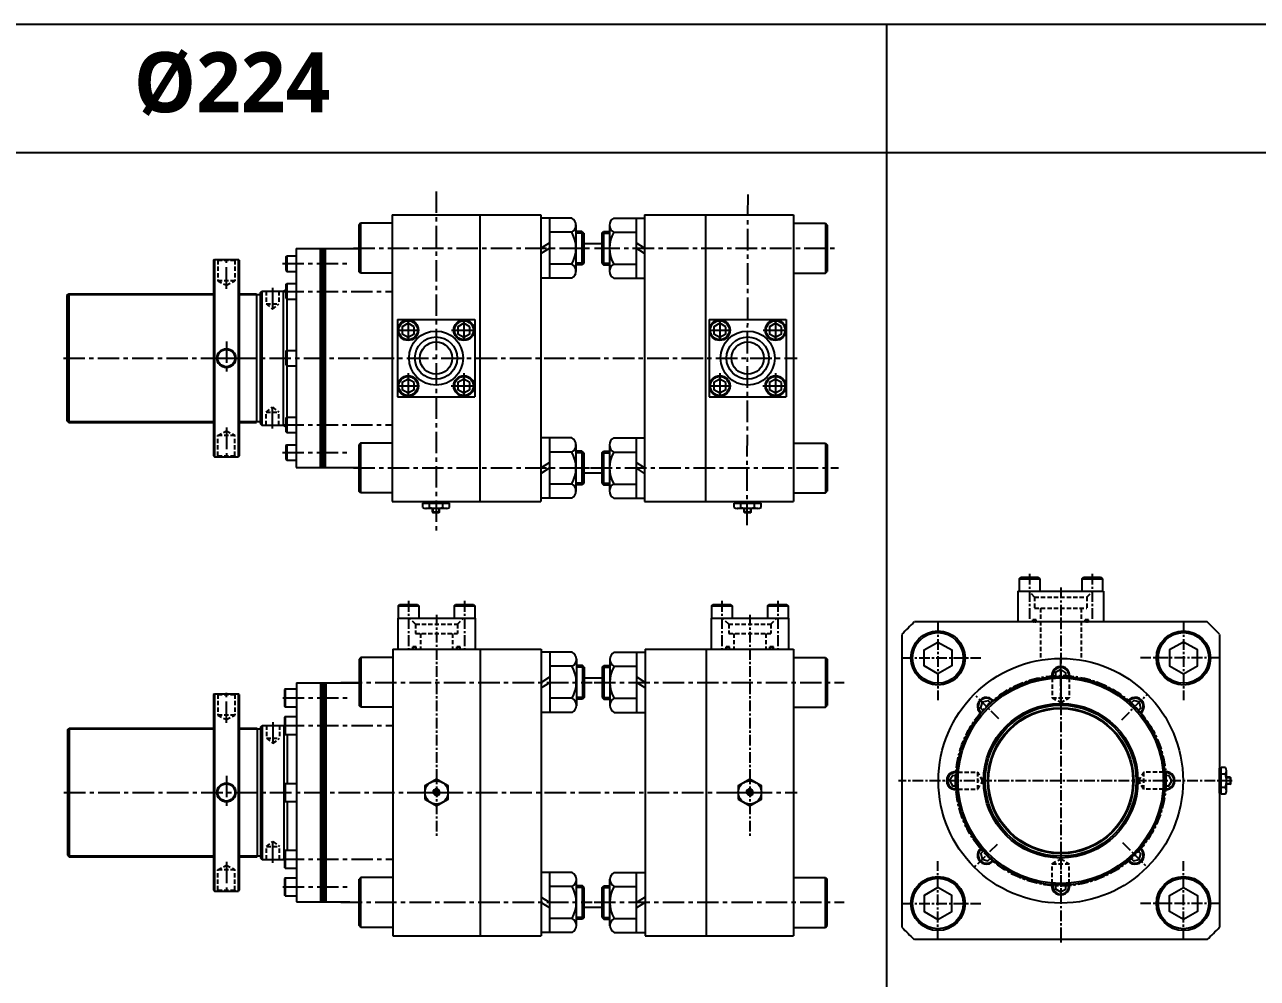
# Model space of a CAD drawing. Extents: x -819 to 8197, y 0 to 4058.
# Drawn here: x 5596 to 7032, y 1111 to 2222 of the extents above; entities that cross this region are included whole.
import ezdxf

# ---------------------------------------------------------------- set-up
doc = ezdxf.new("R2010")
doc.units = 0
doc.header["$LTSCALE"] = 10
doc.header["$MEASUREMENT"] = 0
for name, pattern in [('CENTER', [2, 1.25, -0.25, 0.25, -0.25]), ('CENTERX2', [4, 2.5, -0.5, 0.5, -0.5]), ('HIDDENX2', [0.75, 0.5, -0.25])]:
    doc.linetypes.add(name, pattern=pattern)
doc.layers.get('0').update_dxf_attribs({"linetype": 'CONTINUOUS'})
for name, color, linetype in [('CEN', 1, 'CENTERX2'), ('DIM', 2, 'CONTINUOUS'), ('HID', 2, 'HIDDENX2'), ('ML', 7, 'CONTINUOUS')]:
    doc.layers.add(name, color=color, linetype=linetype)
doc.styles.add('문자', font='romans.shx')

msp = doc.modelspace()

# ---------------------------------------------------------------- linework, layer by layer
for p, q in [((8197.1, 2221.7), (0, 2221.7)), ((6600.3, 2221.7), (6600.3, 0)), ((8197.1, 2072.2), (0, 2072.2))]:
    msp.add_line(p, q)
at = {"color": 7, "linetype": 'Continuous'}
for p, q in [((6061.1, 1664.3), (6061.1, 1666.3)), ((6061.1, 1666.3), (6090.3, 1666.3)), ((6090.3, 1664.3), (6090.3, 1666.3)), ((6424.1, 1664.3), (6424.1, 1666.3)), ((6424.1, 1666.3), (6453.3, 1666.3)), ((6453.3, 1664.3), (6453.3, 1666.3)), ((6060.1, 1659.2), (6060.1, 1664.3)), ((6060.1, 1664.3), (6066.5, 1664.3)), ((6063.3, 1658.3), (6088.1, 1658.3)), ((6066.5, 1664.3), (6091.3, 1664.3)), ((6067.9, 1659.2), (6067.9, 1664.3)), ((6071.7, 1658.5), (6071.7, 1658.5)), ((6071.7, 1653.8), (6071.7, 1658.3)), ((6071.7, 1653.8), (6072.2, 1653.3)), ((6079.7, 1653.8), (6071.7, 1653.8)), ((6072.2, 1653.3), (6079.2, 1653.3)), ((6079.7, 1653.8), (6079.2, 1653.3)), ((6079.7, 1653.8), (6079.7, 1658.3)), ((6083.5, 1659.2), (6083.5, 1664.3)), ((6091.3, 1659.2), (6091.3, 1664.3)), ((6423.1, 1659.2), (6423.1, 1664.3)), ((6423.1, 1664.3), (6429.5, 1664.3)), ((6426.3, 1658.3), (6451.1, 1658.3)), ((6429.5, 1664.3), (6454.3, 1664.3)), ((6430.9, 1659.2), (6430.9, 1664.3)), ((6434.7, 1658.5), (6434.7, 1658.5)), ((6434.7, 1653.8), (6434.7, 1658.3)), ((6434.7, 1653.8), (6435.2, 1653.3)), ((6442.7, 1653.8), (6434.7, 1653.8)), ((6435.2, 1653.3), (6442.2, 1653.3)), ((6442.7, 1653.8), (6442.2, 1653.3)), ((6442.7, 1653.8), (6442.7, 1658.3)), ((6446.5, 1659.2), (6446.5, 1664.3)), ((6454.3, 1659.2), (6454.3, 1664.3)), ((6988.4, 1326.4), (6988.4, 1355.6)), ((6990.4, 1355.6), (6988.4, 1355.6)), ((6995.5, 1356.6), (6990.4, 1356.6)), ((6990.4, 1331.7), (6990.4, 1356.6)), ((6996.4, 1328.6), (6996.4, 1353.4)), ((6995.5, 1348.8), (6990.4, 1348.8)), ((6996.2, 1337), (6996.2, 1337)), ((7000.9, 1345), (6996.4, 1345)), ((7000.9, 1337), (6996.4, 1337)), ((7000.9, 1345), (7001.4, 1344.5)), ((7000.9, 1345), (7000.9, 1337)), ((7000.9, 1337), (7001.4, 1337.5)), ((7001.4, 1337.5), (7001.4, 1344.5)), ((6990.4, 1326.4), (6988.4, 1326.4)), ((6995.5, 1333.2), (6990.4, 1333.2)), ((6990.4, 1325.4), (6990.4, 1331.7)), ((6995.5, 1325.4), (6990.4, 1325.4))]:
    msp.add_line(p, q, dxfattribs=at)
at = {"color": 1, "linetype": 'CENTER', "ltscale": 5}
for p, q in [((6062.7, 1327.4), (6089.7, 1327.4)), ((6427.7, 1327.4), (6454.7, 1327.4))]:
    msp.add_line(p, q, dxfattribs=at)
at = {"color": 7, "linetype": 'Continuous'}
for points in [[(6062.7, 1319.6), (6076.2, 1311.9), (6089.7, 1319.6), (6089.7, 1335.2), (6076.2, 1343), (6062.7, 1335.2)], [(6427.7, 1319.6), (6441.2, 1311.9), (6454.7, 1319.6), (6454.7, 1335.2), (6441.2, 1343), (6427.7, 1335.2)], [(6074.7, 1329.9), (6073.3, 1327.4), (6074.7, 1324.9), (6077.6, 1324.9), (6079.1, 1327.4), (6077.6, 1329.9)], [(6439.7, 1329.9), (6438.3, 1327.4), (6439.7, 1324.9), (6442.6, 1324.9), (6444.1, 1327.4), (6442.6, 1329.9)]]:
    msp.add_lwpolyline(points, close=True, dxfattribs=at)
for centre, radius in [((6076.2, 1327.4), 13.5), ((6441.2, 1327.4), 13.5), ((6076.2, 1327.4), 3.5), ((6441.2, 1327.4), 3.5)]:
    msp.add_circle(centre, radius, dxfattribs=at)
for centre, radius, start, end in [((6063.3, 1663.9), 5.62, 235.6158, 270), ((6064, 1666.5), 8.22, 241.7006, 298.2994), ((6075.7, 1689.6), 31.3, 255.6172, 270.0141), ((6075.7, 1689.6), 31.3, 269.9859, 284.3828), ((6087.4, 1666.5), 8.22, 241.7006, 298.2994), ((6426.3, 1663.9), 5.62, 235.6158, 270), ((6427, 1666.5), 8.22, 241.7006, 298.2994), ((6438.7, 1689.6), 31.3, 255.6172, 270.0141), ((6438.7, 1689.6), 31.3, 269.9859, 284.3828), ((6450.4, 1666.5), 8.22, 241.7006, 298.2994), ((6988.2, 1352.7), 8.22, 331.7006, 28.2994), ((6965.1, 1341), 31.3, 359.9859, 14.3828), ((6965.1, 1341), 31.3, 345.6172, 0.0141), ((6988.2, 1329.3), 8.22, 331.7006, 28.2994), ((6990.8, 1328.6), 5.62, 325.6158, 0)]:
    msp.add_arc(centre, radius, start, end, dxfattribs=at)
at = {"layer": 'CEN'}
for p, q in [((6075.7, 2027.5), (6075.7, 1632)), ((6438.7, 2023.8), (6437.7, 1634.2)), ((5979.4, 1961.3), (6256.4, 1961.3)), ((6260.3, 1961.3), (6284.4, 1961.3)), ((6264.7, 1961.3), (6540, 1961.3)), ((5831.4, 1914.1), (5831.4, 1952.3)), ((5896.7, 1943.3), (5975.2, 1943.3)), ((6234.1, 1943.3), (6233.7, 1943.3)), ((5885.2, 1915.3), (5885.2, 1887.7)), ((5896.7, 1911), (6024.7, 1911)), ((6043.2, 1878.3), (6043.2, 1850.8)), ((6108.2, 1878.3), (6108.2, 1850.8)), ((6406.2, 1878.3), (6406.2, 1850.8)), ((6471.2, 1878.3), (6471.2, 1850.8)), ((5831.4, 1852.6), (5831.4, 1813.6)), ((6030.7, 1865.8), (6057.7, 1865.8)), ((6093.8, 1865.8), (6120.7, 1865.8)), ((6393.7, 1865.8), (6420.7, 1865.8)), ((6456.8, 1865.8), (6483.7, 1865.8)), ((5641.7, 1833.3), (6496.2, 1833.3)), ((5823.9, 1833.3), (5865.1, 1833.3)), ((5823.9, 1833.3), (5865.1, 1833.3)), ((6043.2, 1815.8), (6043.2, 1788.3)), ((6108.2, 1815.6), (6108.2, 1788.3)), ((6406.2, 1815.8), (6406.2, 1788.3)), ((6471.2, 1815.6), (6471.2, 1788.3)), ((6030.7, 1800.8), (6058.3, 1800.8)), ((6093.3, 1800.8), (6120.7, 1800.8)), ((6393.7, 1800.8), (6421.3, 1800.8)), ((6456.3, 1800.8), (6483.7, 1800.8)), ((5885.2, 1751.3), (5885.2, 1778.9)), ((5831.4, 1752.4), (5831.4, 1714.3)), ((5896.7, 1755.5), (6024.7, 1755.5)), ((5896.7, 1723.3), (5975.2, 1723.3)), ((6234.1, 1723.3), (6233.7, 1723.3)), ((5979.4, 1705.3), (6254.4, 1705.3)), ((6255.7, 1705.3), (6544.7, 1705.3)), ((6234.5, 1473.6), (6234.2, 1473.6)), ((6803.4, 1469.1), (6803.4, 1427.6)), ((5964.8, 1455.4), (6257.5, 1455.4)), ((6259.7, 1455.4), (6551, 1455.4)), ((5831.4, 1408.3), (5831.4, 1446.4)), ((5897.2, 1437.4), (5975.7, 1437.4)), ((5885.7, 1409.4), (5885.7, 1381.8)), ((5897.2, 1405.2), (6025.2, 1405.2)), ((5831.4, 1346.8), (5831.4, 1307.8)), ((5642.2, 1327.4), (6496.2, 1327.4)), ((5885.7, 1245.4), (5885.7, 1273)), ((5897.2, 1249.7), (6025.2, 1249.7)), ((5831.4, 1246.6), (5831.4, 1208.4)), ((5897.2, 1217.4), (5975.7, 1217.4)), ((5964.8, 1199.4), (6257.5, 1199.4)), ((6259.7, 1199.4), (6551, 1199.4)), ((6234.5, 1181.2), (6234.2, 1181.2))]:
    msp.add_line(p, q, dxfattribs=at)
at = {"layer": 'DIM'}
for p, q in [((5646.7, 1907.3), (5816.4, 1907.3)), ((5846.4, 1907.3), (5866.7, 1907.3)), ((5646.7, 1759.3), (5816.4, 1759.3)), ((5846.4, 1759.3), (5866.7, 1759.3))]:
    msp.add_line(p, q, dxfattribs=at)
at = {"layer": 'HID'}
for p, q in [((5820.4, 1948.3), (5821.4, 1947.3)), ((5820.4, 1948.3), (5821.4, 1947.3)), ((5821.4, 1947.3), (5841.4, 1947.3)), ((5821.4, 1947.3), (5821.4, 1923.3)), ((5842.4, 1948.3), (5841.4, 1947.3)), ((5841.4, 1947.3), (5841.4, 1923.3)), ((5821.4, 1923.3), (5831.4, 1918.1)), ((5841.4, 1923.3), (5821.4, 1923.3)), ((5831.4, 1918.1), (5841.4, 1923.3)), ((5877.7, 1911.3), (5877.7, 1896.3)), ((5892.7, 1911.3), (5892.7, 1896.3)), ((5877.7, 1896.3), (5892.7, 1896.3)), ((5877.7, 1896.3), (5885.2, 1890.4)), ((5885.2, 1890.4), (5892.7, 1896.3)), ((5877.7, 1770.3), (5885.2, 1776.1)), ((5877.7, 1770.3), (5892.7, 1770.3)), ((5877.7, 1755.3), (5877.7, 1770.3)), ((5885.2, 1776.1), (5892.7, 1770.3)), ((5892.7, 1755.3), (5892.7, 1770.3)), ((5821.4, 1743.3), (5831.4, 1748.4)), ((5821.4, 1719.3), (5821.4, 1743.3)), ((5841.4, 1743.3), (5821.4, 1743.3)), ((5831.4, 1748.4), (5841.4, 1743.3)), ((5841.4, 1719.3), (5841.4, 1743.3)), ((5820.4, 1718.3), (5821.4, 1719.3)), ((5820.4, 1718.3), (5821.4, 1719.3)), ((5821.4, 1719.3), (5841.4, 1719.3)), ((5842.4, 1718.3), (5841.4, 1719.3)), ((6772.9, 1555), (6765.9, 1562)), ((6772.9, 1555), (6834, 1555)), ((6772.9, 1555), (6772.9, 1542)), ((6834, 1555), (6840.9, 1562)), ((6834, 1555), (6834, 1542)), ((6772.9, 1542), (6834, 1542)), ((6779.7, 1542), (6779.7, 1481.5)), ((6827.2, 1542), (6827.2, 1481.5)), ((6051.6, 1523.5), (6044.7, 1530.4)), ((6051.6, 1523.5), (6051.6, 1512.4)), ((6051.6, 1523.5), (6100.7, 1523.5)), ((6100.7, 1523.5), (6107.7, 1530.4)), ((6100.7, 1523.5), (6100.7, 1512.4)), ((6416.6, 1523.5), (6409.7, 1530.4)), ((6416.6, 1523.5), (6465.7, 1523.5)), ((6416.6, 1523.5), (6416.6, 1512.4)), ((6465.7, 1523.5), (6472.7, 1530.4)), ((6465.7, 1523.5), (6465.7, 1512.4)), ((6770.9, 1526), (6770.9, 1528.4)), ((6770.9, 1528.4), (6774.9, 1528.4)), ((6774.9, 1528.4), (6770.9, 1528.4)), ((6770.9, 1526), (6770.9, 1528.4)), ((6774.9, 1526), (6774.9, 1528.4)), ((6774.9, 1526), (6774.9, 1528.4)), ((6831.9, 1526), (6831.9, 1528.4)), ((6835.9, 1528.4), (6831.9, 1528.4)), ((6831.9, 1528.4), (6835.9, 1528.4)), ((6831.9, 1526), (6831.9, 1528.4)), ((6835.9, 1526), (6835.9, 1528.4)), ((6835.9, 1526), (6835.9, 1528.4)), ((6051.6, 1512.4), (6100.7, 1512.4)), ((6057.4, 1512.4), (6057.4, 1494.4)), ((6094.9, 1512.4), (6094.9, 1494.4)), ((6416.6, 1512.4), (6465.7, 1512.4)), ((6422.4, 1512.4), (6422.4, 1494.4)), ((6459.9, 1512.4), (6459.9, 1494.4)), ((6048.7, 1494.4), (6048.7, 1496.8)), ((6048.7, 1496.8), (6052.7, 1496.8)), ((6052.7, 1496.8), (6048.7, 1496.8)), ((6048.7, 1494.4), (6048.7, 1496.8)), ((6052.7, 1494.4), (6052.7, 1496.8)), ((6052.7, 1494.4), (6052.7, 1496.8)), ((6099.7, 1494.4), (6099.7, 1496.8)), ((6103.7, 1496.8), (6099.7, 1496.8)), ((6099.7, 1496.8), (6103.7, 1496.8)), ((6099.7, 1494.4), (6099.7, 1496.8)), ((6103.7, 1494.4), (6103.7, 1496.8)), ((6103.7, 1494.4), (6103.7, 1496.8)), ((6413.7, 1494.4), (6413.7, 1496.8)), ((6413.7, 1496.8), (6417.7, 1496.8)), ((6417.7, 1496.8), (6413.7, 1496.8)), ((6413.7, 1494.4), (6413.7, 1496.8)), ((6417.7, 1494.4), (6417.7, 1496.8)), ((6417.7, 1494.4), (6417.7, 1496.8)), ((6464.7, 1494.4), (6464.7, 1496.8)), ((6468.7, 1496.8), (6464.7, 1496.8)), ((6464.7, 1496.8), (6468.7, 1496.8)), ((6464.7, 1494.4), (6464.7, 1496.8)), ((6468.7, 1494.4), (6468.7, 1496.8)), ((6468.7, 1494.4), (6468.7, 1496.8)), ((6791.4, 1462.7), (6793.4, 1460.7)), ((6793.4, 1460.7), (6813.4, 1460.7)), ((6793.4, 1460.7), (6793.4, 1437.7)), ((6813.4, 1460.7), (6815.4, 1462.7)), ((6813.4, 1460.7), (6813.4, 1437.7)), ((5820.4, 1442.4), (5821.4, 1441.4)), ((5820.4, 1442.4), (5821.4, 1441.4)), ((5821.4, 1441.4), (5841.4, 1441.4)), ((5821.4, 1441.4), (5821.4, 1417.4)), ((5842.4, 1442.4), (5841.4, 1441.4)), ((5841.4, 1441.4), (5841.4, 1417.4)), ((6793.4, 1437.7), (6813.4, 1437.7)), ((6793.4, 1437.7), (6813.4, 1437.7)), ((6793.4, 1437.7), (6803.4, 1431.8)), ((6803.4, 1431.8), (6813.4, 1437.7)), ((5821.4, 1417.4), (5831.4, 1412.3)), ((5841.4, 1417.4), (5821.4, 1417.4)), ((5831.4, 1412.3), (5841.4, 1417.4)), ((5878.2, 1405.4), (5878.2, 1390.4)), ((5893.2, 1405.4), (5893.2, 1390.4)), ((5878.2, 1390.4), (5885.7, 1384.6)), ((5878.2, 1390.4), (5893.2, 1390.4)), ((5885.7, 1384.6), (5893.2, 1390.4)), ((6683.8, 1351), (6681.8, 1353)), ((6683.8, 1331), (6683.8, 1351)), ((6683.8, 1351), (6706.8, 1351)), ((6706.8, 1331), (6706.8, 1351)), ((6706.8, 1331), (6706.8, 1351)), ((6712.6, 1341), (6706.8, 1351)), ((6894.3, 1341), (6900.1, 1351)), ((6900.1, 1331), (6900.1, 1351)), ((6900.1, 1331), (6900.1, 1351)), ((6923.1, 1351), (6900.1, 1351)), ((6923.1, 1351), (6925.1, 1353)), ((6923.1, 1331), (6923.1, 1351)), ((6706.8, 1331), (6712.6, 1341)), ((6900.1, 1331), (6894.3, 1341)), ((6681.8, 1329), (6683.8, 1331)), ((6683.8, 1331), (6706.8, 1331)), ((6923.1, 1331), (6900.1, 1331)), ((6925.1, 1329), (6923.1, 1331)), ((5878.2, 1264.4), (5885.7, 1270.3)), ((5878.2, 1249.4), (5878.2, 1264.4)), ((5878.2, 1264.4), (5893.2, 1264.4)), ((5885.7, 1270.3), (5893.2, 1264.4)), ((5893.2, 1249.4), (5893.2, 1264.4)), ((6793.4, 1244.3), (6803.4, 1250.1)), ((6803.4, 1250.1), (6813.4, 1244.3)), ((5821.4, 1237.4), (5831.4, 1242.6)), ((5821.4, 1213.4), (5821.4, 1237.4)), ((5841.4, 1237.4), (5821.4, 1237.4)), ((5831.4, 1242.6), (5841.4, 1237.4)), ((5841.4, 1213.4), (5841.4, 1237.4)), ((6793.4, 1244.3), (6813.4, 1244.3)), ((6793.4, 1244.3), (6813.4, 1244.3)), ((6793.4, 1221.3), (6793.4, 1244.3)), ((6813.4, 1221.3), (6813.4, 1244.3)), ((6791.4, 1219.3), (6793.4, 1221.3)), ((6793.4, 1221.3), (6813.4, 1221.3)), ((6813.4, 1221.3), (6815.4, 1219.3)), ((5820.4, 1212.4), (5821.4, 1213.4)), ((5820.4, 1212.4), (5821.4, 1213.4)), ((5821.4, 1213.4), (5841.4, 1213.4)), ((5842.4, 1212.4), (5841.4, 1213.4))]:
    msp.add_line(p, q, dxfattribs=at)
for centre, start, end in [((6772.3, 1527.2), 90, 270), ((6773.6, 1527.2), 270, 90), ((6833.3, 1527.2), 90, 270), ((6834.6, 1527.2), 270, 90), ((6050, 1495.6), 90, 270), ((6051.3, 1495.6), 270, 90), ((6101, 1495.6), 90, 270), ((6102.3, 1495.6), 270, 90), ((6415, 1495.6), 90, 270), ((6416.3, 1495.6), 270, 90), ((6466, 1495.6), 90, 270), ((6467.3, 1495.6), 270, 90)]:
    msp.add_arc(centre, 1.2, start, end, dxfattribs=at)
at = {"layer": 'ML'}
for p, q in [((6024.7, 2000.3), (6197.7, 2000.3)), ((6024.7, 2000.3), (6024.7, 1666.3)), ((6126.7, 2000.3), (6126.7, 1666.3)), ((6197.7, 2000.3), (6197.7, 1666.3)), ((6233.7, 1996.3), (6197.7, 1996.3)), ((6207.7, 1996.3), (6207.7, 1926.3)), ((6282.7, 1996.3), (6318.7, 1996.3)), ((6308.7, 1996.3), (6308.7, 1926.3)), ((6318.7, 2000.3), (6318.7, 1666.3)), ((6318.7, 2000.3), (6492.2, 2000.3)), ((6389.7, 2000.3), (6389.7, 1666.3)), ((6492.2, 2000.3), (6492.2, 1666.3)), ((5987.7, 1990.3), (5985.7, 1988.3)), ((5985.7, 1988.3), (5985.7, 1934.3)), ((6024.7, 1990.3), (5987.7, 1990.3)), ((5987.7, 1990.3), (5987.7, 1932.3)), ((6238.7, 1988.6), (6238.7, 1934)), ((6277.7, 1988.6), (6277.7, 1934)), ((6492.2, 1990.3), (6529.2, 1990.3)), ((6529.2, 1990.3), (6529.2, 1932.3)), ((6529.2, 1990.3), (6531.2, 1988.3)), ((6531.2, 1988.3), (6531.2, 1934.3)), ((6233.7, 1979.9), (6207.7, 1979.9)), ((6245.7, 1980.8), (6238.7, 1980.8)), ((6245.7, 1980.8), (6245.7, 1941.8)), ((6247.7, 1978.8), (6245.7, 1980.8)), ((6247.7, 1978.8), (6247.7, 1943.8)), ((6268.7, 1978.8), (6270.7, 1980.8)), ((6268.7, 1978.8), (6268.7, 1943.8)), ((6270.7, 1980.8), (6277.7, 1980.8)), ((6270.7, 1980.8), (6270.7, 1941.8)), ((6282.7, 1979.9), (6308.7, 1979.9)), ((5912.7, 1960.8), (5985.7, 1960.8)), ((5912.7, 1960.8), (5912.7, 1705.8)), ((5940.7, 1960.8), (5940.7, 1705.8)), ((5942.7, 1960.8), (5942.7, 1705.8)), ((5944.7, 1960.8), (5944.7, 1705.8)), ((5946.7, 1960.8), (5946.7, 1705.8)), ((6247.7, 1966.8), (6268.7, 1966.8)), ((5816.4, 1947.3), (5817.4, 1948.3)), ((5816.4, 1947.3), (5816.4, 1719.3)), ((5817.4, 1948.3), (5817.4, 1718.3)), ((5817.4, 1948.3), (5845.4, 1948.3)), ((5845.4, 1718.3), (5845.4, 1948.3)), ((5846.4, 1947.3), (5845.4, 1948.3)), ((5846.4, 1947.3), (5846.4, 1719.3)), ((5900.7, 1951.3), (5901.7, 1952.3)), ((5900.7, 1951.3), (5900.7, 1935.3)), ((5901.7, 1952.3), (5912.7, 1952.3)), ((5901.7, 1952.3), (5901.7, 1934.3)), ((6233.7, 1942.6), (6207.7, 1942.6)), ((6245.7, 1941.8), (6238.7, 1941.8)), ((6247.7, 1943.8), (6245.7, 1941.8)), ((6268.7, 1943.8), (6270.7, 1941.8)), ((6270.7, 1941.8), (6277.7, 1941.8)), ((6282.7, 1942.6), (6308.7, 1942.6)), ((5900.7, 1935.3), (5901.7, 1934.3)), ((5901.7, 1934.3), (5912.7, 1934.3)), ((5987.7, 1932.3), (5985.7, 1934.3)), ((6024.7, 1932.3), (5987.7, 1932.3)), ((6233.7, 1926.3), (6197.7, 1926.3)), ((6282.7, 1926.3), (6318.7, 1926.3)), ((6492.2, 1932.3), (6529.2, 1932.3)), ((6529.2, 1932.3), (6531.2, 1934.3)), ((5816.4, 1922.3), (5816.4, 1719.3)), ((5846.4, 1922.3), (5846.4, 1744.3)), ((5870.7, 1909.3), (5872.7, 1911.3)), ((5872.7, 1911.3), (5872.7, 1755.3)), ((5872.7, 1911.3), (5897.7, 1911.3)), ((5897.7, 1911.3), (5900.7, 1912.8)), ((5897.7, 1911.3), (5897.7, 1755.3)), ((5900.7, 1919), (5901.7, 1920)), ((5900.7, 1919), (5900.7, 1903)), ((5901.7, 1920), (5912.7, 1920)), ((5901.7, 1920), (5901.7, 1902)), ((5901.7, 1913.3), (5901.7, 1753.3)), ((5645.7, 1906.3), (5647.7, 1908.3)), ((5645.7, 1906.3), (5645.7, 1760.3)), ((5647.7, 1908.3), (5816.4, 1908.3)), ((5647.7, 1908.3), (5647.7, 1758.3)), ((5846.4, 1908.3), (5866.7, 1908.3)), ((5866.7, 1908.3), (5866.7, 1758.3)), ((5866.7, 1907.3), (5870.7, 1907.3)), ((5870.7, 1909.3), (5870.7, 1757.3)), ((5900.7, 1903), (5901.7, 1902)), ((5901.7, 1902), (5912.7, 1902)), ((6030.7, 1878.3), (6030.7, 1788.3)), ((6030.7, 1878.3), (6120.7, 1878.3)), ((6120.7, 1878.3), (6120.7, 1788.3)), ((6393.7, 1878.3), (6393.7, 1788.3)), ((6393.7, 1878.3), (6483.7, 1878.3)), ((6483.7, 1878.3), (6483.7, 1788.3)), ((5900.7, 1841.3), (5901.7, 1842.3)), ((5900.7, 1841.3), (5900.7, 1825.3)), ((5901.7, 1842.3), (5901.7, 1824.3)), ((5901.7, 1842.3), (5912.7, 1842.3)), ((5900.7, 1825.3), (5901.7, 1824.3)), ((5901.7, 1824.3), (5912.7, 1824.3)), ((6030.7, 1788.3), (6120.7, 1788.3)), ((6393.7, 1788.3), (6483.7, 1788.3)), ((5645.7, 1760.3), (5647.7, 1758.3)), ((5647.7, 1758.3), (5816.4, 1758.3)), ((5846.4, 1758.3), (5866.7, 1758.3)), ((5866.7, 1759.3), (5870.7, 1759.3)), ((5870.7, 1757.3), (5872.7, 1755.3)), ((5872.7, 1755.3), (5897.7, 1755.3)), ((5897.7, 1755.3), (5900.7, 1753.8)), ((5900.7, 1763.5), (5901.7, 1764.5)), ((5900.7, 1763.5), (5900.7, 1747.5)), ((5901.7, 1764.5), (5912.7, 1764.5)), ((5901.7, 1764.5), (5901.7, 1746.5)), ((5900.7, 1747.5), (5901.7, 1746.5)), ((5901.7, 1746.5), (5912.7, 1746.5)), ((6233.7, 1740.3), (6197.7, 1740.3)), ((6207.7, 1740.3), (6207.7, 1670.3)), ((6282.7, 1740.3), (6318.7, 1740.3)), ((6308.7, 1740.3), (6308.7, 1670.3)), ((5900.7, 1731.3), (5901.7, 1732.3)), ((5900.7, 1731.3), (5900.7, 1715.3)), ((5901.7, 1732.3), (5901.7, 1714.3)), ((5901.7, 1732.3), (5912.7, 1732.3)), ((5987.7, 1734.3), (5985.7, 1732.3)), ((5985.7, 1732.3), (5985.7, 1678.3)), ((6024.7, 1734.3), (5987.7, 1734.3)), ((5987.7, 1734.3), (5987.7, 1676.3)), ((6233.7, 1723.9), (6207.7, 1723.9)), ((6238.7, 1732.6), (6238.7, 1678)), ((6245.7, 1724.8), (6238.7, 1724.8)), ((6245.7, 1724.8), (6245.7, 1685.8)), ((6247.7, 1722.8), (6245.7, 1724.8)), ((6268.7, 1722.8), (6270.7, 1724.8)), ((6270.7, 1724.8), (6270.7, 1685.8)), ((6270.7, 1724.8), (6277.7, 1724.8)), ((6277.7, 1732.6), (6277.7, 1678)), ((6282.7, 1723.9), (6308.7, 1723.9)), ((6492.2, 1734.3), (6529.2, 1734.3)), ((6529.2, 1734.3), (6529.2, 1676.3)), ((6529.2, 1734.3), (6531.2, 1732.3)), ((6531.2, 1732.3), (6531.2, 1678.3)), ((5816.4, 1719.3), (5817.4, 1718.3)), ((5817.4, 1718.3), (5845.4, 1718.3)), ((5817.4, 1718.3), (5845.4, 1718.3)), ((5846.4, 1719.3), (5845.4, 1718.3)), ((5900.7, 1715.3), (5901.7, 1714.3)), ((5901.7, 1714.3), (5912.7, 1714.3)), ((6247.7, 1722.8), (6247.7, 1687.8)), ((6268.7, 1722.8), (6268.7, 1687.8)), ((5912.7, 1705.8), (5985.7, 1705.8)), ((6247.7, 1699.8), (6268.7, 1699.8)), ((6233.7, 1686.6), (6207.7, 1686.6)), ((6245.7, 1685.8), (6238.7, 1685.8)), ((6247.7, 1687.8), (6245.7, 1685.8)), ((6268.7, 1687.8), (6270.7, 1685.8)), ((6270.7, 1685.8), (6277.7, 1685.8)), ((6282.7, 1686.6), (6308.7, 1686.6)), ((5987.7, 1676.3), (5985.7, 1678.3)), ((6024.7, 1676.3), (5987.7, 1676.3)), ((6024.7, 1666.3), (6197.7, 1666.3)), ((6233.7, 1670.3), (6197.7, 1670.3)), ((6282.7, 1670.3), (6318.7, 1670.3)), ((6318.7, 1666.3), (6492.2, 1666.3)), ((6492.2, 1676.3), (6529.2, 1676.3)), ((6529.2, 1676.3), (6531.2, 1678.3)), ((6754.9, 1576), (6756.9, 1578)), ((6754.9, 1576), (6778.9, 1576)), ((6754.9, 1576), (6754.9, 1562)), ((6756.9, 1578), (6776.9, 1578)), ((6776.9, 1578), (6778.9, 1576)), ((6778.9, 1576), (6778.9, 1562)), ((6827.9, 1576), (6829.9, 1578)), ((6827.9, 1576), (6851.9, 1576)), ((6827.9, 1576), (6827.9, 1562)), ((6829.9, 1578), (6849.9, 1578)), ((6849.9, 1578), (6851.9, 1576)), ((6851.9, 1576), (6851.9, 1562)), ((6753.4, 1562), (6853.4, 1562)), ((6753.4, 1562), (6753.4, 1526)), ((6853.4, 1562), (6853.4, 1526)), ((6031.7, 1544.9), (6033.2, 1546.4)), ((6031.7, 1544.9), (6031.7, 1530.4)), ((6031.7, 1544.9), (6055.7, 1544.9)), ((6033.2, 1546.4), (6054.2, 1546.4)), ((6054.2, 1546.4), (6055.7, 1544.9)), ((6055.7, 1544.9), (6055.7, 1530.4)), ((6096.7, 1544.9), (6098.2, 1546.4)), ((6096.7, 1544.9), (6096.7, 1530.4)), ((6096.7, 1544.9), (6120.7, 1544.9)), ((6098.2, 1546.4), (6119.2, 1546.4)), ((6119.2, 1546.4), (6120.7, 1544.9)), ((6120.7, 1544.9), (6120.7, 1530.4)), ((6396.7, 1544.9), (6398.2, 1546.4)), ((6396.7, 1544.9), (6420.7, 1544.9)), ((6396.7, 1544.9), (6396.7, 1530.4)), ((6398.2, 1546.4), (6419.2, 1546.4)), ((6419.2, 1546.4), (6420.7, 1544.9)), ((6420.7, 1544.9), (6420.7, 1530.4)), ((6461.7, 1544.9), (6463.2, 1546.4)), ((6461.7, 1544.9), (6485.7, 1544.9)), ((6461.7, 1544.9), (6461.7, 1530.4)), ((6463.2, 1546.4), (6484.2, 1546.4)), ((6484.2, 1546.4), (6485.7, 1544.9)), ((6485.7, 1544.9), (6485.7, 1530.4)), ((6031.2, 1530.4), (6121.2, 1530.4)), ((6031.2, 1530.4), (6031.2, 1494.4)), ((6121.2, 1530.4), (6121.2, 1494.4)), ((6396.2, 1530.4), (6486.2, 1530.4)), ((6396.2, 1530.4), (6396.2, 1494.4)), ((6486.2, 1530.4), (6486.2, 1494.4)), ((6974, 1526), (6632.9, 1526)), ((6618.4, 1511.5), (6618.4, 1170.4)), ((6988.4, 1511.5), (6988.4, 1170.4)), ((6025.2, 1494.4), (6198.2, 1494.4)), ((6025.2, 1494.4), (6025.2, 1160.4)), ((6127.2, 1494.4), (6127.2, 1160.4)), ((6198.2, 1494.4), (6198.2, 1160.4)), ((6319.2, 1494.4), (6319.2, 1160.4)), ((6319.2, 1494.4), (6492.2, 1494.4)), ((6390.2, 1494.4), (6390.2, 1160.4)), ((6492.2, 1494.4), (6492.2, 1160.4)), ((5988.2, 1484.6), (5986.2, 1482.6)), ((5986.2, 1482.6), (5986.2, 1428.6)), ((6025.2, 1484.6), (5988.2, 1484.6)), ((5988.2, 1484.6), (5988.2, 1426.6)), ((6234.2, 1490.6), (6198.2, 1490.6)), ((6208.2, 1490.6), (6208.2, 1420.6)), ((6239.2, 1482.9), (6239.2, 1428.4)), ((6278.2, 1482.9), (6278.2, 1428.4)), ((6283.2, 1490.6), (6319.2, 1490.6)), ((6309.2, 1490.6), (6309.2, 1420.6)), ((6492.2, 1484.6), (6529.2, 1484.6)), ((6529.2, 1484.6), (6529.2, 1426.6)), ((6529.2, 1484.6), (6531.2, 1482.6)), ((6531.2, 1482.6), (6531.2, 1428.6)), ((6234.2, 1474.3), (6208.2, 1474.3)), ((6246.2, 1475.1), (6239.2, 1475.1)), ((6246.2, 1475.1), (6246.2, 1436.1)), ((6248.2, 1473.1), (6246.2, 1475.1)), ((6248.2, 1473.1), (6248.2, 1438.1)), ((6269.2, 1473.1), (6271.2, 1475.1)), ((6269.2, 1473.1), (6269.2, 1438.1)), ((6271.2, 1475.1), (6271.2, 1436.1)), ((6271.2, 1475.1), (6278.2, 1475.1)), ((6283.2, 1474.3), (6309.2, 1474.3)), ((5913.2, 1454.9), (5913.2, 1199.9)), ((5913.2, 1454.9), (5986.2, 1454.9)), ((5941.2, 1454.9), (5941.2, 1199.9)), ((5943.2, 1454.9), (5943.2, 1199.9)), ((5945.2, 1454.9), (5945.2, 1199.9)), ((5947.2, 1454.9), (5947.2, 1199.9)), ((6248.2, 1460.9), (6269.2, 1460.9)), ((5816.4, 1441.4), (5817.4, 1442.4)), ((5816.4, 1441.4), (5816.4, 1213.4)), ((5817.4, 1442.4), (5817.4, 1212.4)), ((5817.4, 1442.4), (5845.4, 1442.4)), ((5845.4, 1212.4), (5845.4, 1442.4)), ((5846.4, 1441.4), (5845.4, 1442.4)), ((5846.4, 1441.4), (5846.4, 1213.4)), ((5899.9, 1447.9), (5899.2, 1447.2)), ((5899.2, 1447.2), (5899.2, 1427.6)), ((5899.9, 1447.9), (5913.2, 1447.9)), ((5899.9, 1447.9), (5899.9, 1426.9)), ((6234.2, 1437), (6208.2, 1437)), ((6246.2, 1436.1), (6239.2, 1436.1)), ((6248.2, 1438.1), (6246.2, 1436.1)), ((6269.2, 1438.1), (6271.2, 1436.1)), ((6271.2, 1436.1), (6278.2, 1436.1)), ((6283.2, 1437), (6309.2, 1437)), ((5899.9, 1426.9), (5899.2, 1427.6)), ((5899.9, 1426.9), (5913.2, 1426.9)), ((5988.2, 1426.6), (5986.2, 1428.6)), ((6025.2, 1426.6), (5988.2, 1426.6)), ((6492.2, 1426.6), (6529.2, 1426.6)), ((6529.2, 1426.6), (6531.2, 1428.6)), ((5816.4, 1416.4), (5816.4, 1213.4)), ((5846.4, 1416.4), (5846.4, 1238.4)), ((5899.9, 1415.7), (5899.2, 1415)), ((5899.2, 1415), (5899.2, 1395.4)), ((5899.9, 1415.7), (5913.2, 1415.7)), ((5899.9, 1415.7), (5899.9, 1394.7)), ((6234.2, 1420.6), (6198.2, 1420.6)), ((6283.2, 1420.6), (6319.2, 1420.6)), ((5646.2, 1400.4), (5648.2, 1402.4)), ((5646.2, 1400.4), (5646.2, 1254.4)), ((5648.2, 1402.4), (5816.4, 1402.4)), ((5648.2, 1402.4), (5648.2, 1252.4)), ((5846.4, 1402.4), (5867.2, 1402.4)), ((5867.2, 1402.4), (5867.2, 1252.4)), ((5867.2, 1401.4), (5871.2, 1401.4)), ((5871.2, 1403.4), (5873.2, 1405.4)), ((5871.2, 1403.4), (5871.2, 1251.4)), ((5873.2, 1405.4), (5898.2, 1405.4)), ((5873.2, 1405.4), (5873.2, 1249.4)), ((5898.2, 1405.4), (5899.2, 1405.9)), ((5898.2, 1405.4), (5898.2, 1249.4)), ((5899.9, 1394.7), (5899.2, 1395.4)), ((5899.9, 1394.7), (5913.2, 1394.7)), ((5902.2, 1394.7), (5902.2, 1337.9)), ((5899.9, 1337.9), (5899.2, 1337.2)), ((5899.2, 1337.2), (5899.2, 1317.6)), ((5899.9, 1337.9), (5913.2, 1337.9)), ((5899.9, 1337.9), (5899.9, 1316.9)), ((5899.9, 1316.9), (5899.2, 1317.6)), ((5899.9, 1316.9), (5913.2, 1316.9)), ((5902.2, 1316.9), (5902.2, 1260.2)), ((5646.2, 1254.4), (5648.2, 1252.4)), ((5648.2, 1252.4), (5816.4, 1252.4)), ((5846.4, 1252.4), (5867.2, 1252.4)), ((5867.2, 1253.4), (5871.2, 1253.4)), ((5871.2, 1251.4), (5873.2, 1249.4)), ((5873.2, 1249.4), (5898.2, 1249.4)), ((5898.2, 1249.4), (5899.2, 1248.9)), ((5899.9, 1260.2), (5899.2, 1259.5)), ((5899.2, 1259.5), (5899.2, 1239.9)), ((5899.9, 1260.2), (5913.2, 1260.2)), ((5899.9, 1260.2), (5899.9, 1239.2)), ((5899.9, 1239.2), (5899.2, 1239.9)), ((5899.9, 1239.2), (5913.2, 1239.2)), ((5899.9, 1227.9), (5899.2, 1227.2)), ((5899.2, 1227.2), (5899.2, 1207.6)), ((5899.9, 1227.9), (5913.2, 1227.9)), ((5899.9, 1227.9), (5899.9, 1206.9)), ((5988.2, 1228.2), (5986.2, 1226.2)), ((5986.2, 1172.2), (5986.2, 1226.2)), ((6025.2, 1228.2), (5988.2, 1228.2)), ((5988.2, 1170.2), (5988.2, 1228.2)), ((6234.2, 1234.2), (6198.2, 1234.2)), ((6208.2, 1164.2), (6208.2, 1234.2)), ((6239.2, 1171.9), (6239.2, 1226.5)), ((6278.2, 1171.9), (6278.2, 1226.5)), ((6283.2, 1234.2), (6319.2, 1234.2)), ((6309.2, 1164.2), (6309.2, 1234.2)), ((6492.2, 1228.2), (6529.2, 1228.2)), ((6529.2, 1170.2), (6529.2, 1228.2)), ((6529.2, 1228.2), (6531.2, 1226.2)), ((6531.2, 1172.2), (6531.2, 1226.2)), ((5816.4, 1213.4), (5817.4, 1212.4)), ((5817.4, 1212.4), (5845.4, 1212.4)), ((5817.4, 1212.4), (5845.4, 1212.4)), ((5846.4, 1213.4), (5845.4, 1212.4)), ((5899.9, 1206.9), (5899.2, 1207.6)), ((5899.9, 1206.9), (5913.2, 1206.9)), ((6234.2, 1217.8), (6208.2, 1217.8)), ((6246.2, 1218.7), (6239.2, 1218.7)), ((6246.2, 1179.7), (6246.2, 1218.7)), ((6248.2, 1216.7), (6246.2, 1218.7)), ((6248.2, 1181.7), (6248.2, 1216.7)), ((6269.2, 1216.7), (6271.2, 1218.7)), ((6269.2, 1181.7), (6269.2, 1216.7)), ((6271.2, 1179.7), (6271.2, 1218.7)), ((6271.2, 1218.7), (6278.2, 1218.7)), ((6283.2, 1217.8), (6309.2, 1217.8)), ((5913.2, 1199.9), (5975.2, 1199.9)), ((6248.2, 1193.9), (6269.2, 1193.9)), ((6234.2, 1180.6), (6208.2, 1180.6)), ((6246.2, 1179.7), (6239.2, 1179.7)), ((6248.2, 1181.7), (6246.2, 1179.7)), ((6269.2, 1181.7), (6271.2, 1179.7)), ((6271.2, 1179.7), (6278.2, 1179.7)), ((6283.2, 1180.6), (6309.2, 1180.6)), ((5988.2, 1170.2), (5986.2, 1172.2)), ((6025.2, 1170.2), (5988.2, 1170.2)), ((6234.2, 1164.2), (6198.2, 1164.2)), ((6283.2, 1164.2), (6319.2, 1164.2)), ((6492.2, 1170.2), (6529.2, 1170.2)), ((6529.2, 1170.2), (6531.2, 1172.2)), ((6025.2, 1160.4), (6198.2, 1160.4)), ((6319.2, 1160.4), (6492.2, 1160.4)), ((6974, 1156), (6632.9, 1156))]:
    msp.add_line(p, q, dxfattribs=at)
at = {"layer": 'ML', "color": 2}
for p, q in [((6197.7, 1961.3), (6207.7, 1967.5)), ((6247.7, 1978.8), (6238.7, 1978.8)), ((6268.7, 1978.8), (6277.7, 1978.8)), ((6318.7, 1961.3), (6308.7, 1967.5)), ((6197.7, 1955), (6207.7, 1961.3)), ((6318.7, 1955), (6308.7, 1961.3)), ((6247.7, 1943.8), (6238.7, 1943.8)), ((6268.7, 1943.8), (6277.7, 1943.8)), ((6197.7, 1705.3), (6207.7, 1711.5)), ((6247.7, 1722.8), (6238.7, 1722.8)), ((6268.7, 1722.8), (6277.7, 1722.8)), ((6318.7, 1705.3), (6308.7, 1711.5)), ((6197.7, 1699), (6207.7, 1705.3)), ((6318.7, 1699), (6308.7, 1705.3)), ((6247.7, 1687.8), (6238.7, 1687.8)), ((6268.7, 1687.8), (6277.7, 1687.8)), ((6072.2, 1658.5), (6072.2, 1658.5)), ((6072.2, 1653.3), (6072.2, 1658.3)), ((6079.2, 1653.3), (6079.2, 1658.3)), ((6435.2, 1658.5), (6435.2, 1658.5)), ((6435.2, 1653.3), (6435.2, 1658.3)), ((6442.2, 1653.3), (6442.2, 1658.3)), ((6248.2, 1473.1), (6239.2, 1473.1)), ((6269.2, 1473.1), (6278.2, 1473.1)), ((6198.2, 1455.6), (6208.2, 1461.9)), ((6198.2, 1449.4), (6208.2, 1455.6)), ((6319.2, 1455.6), (6309.2, 1461.9)), ((6319.2, 1449.4), (6309.2, 1455.6)), ((6248.2, 1438.1), (6239.2, 1438.1)), ((6269.2, 1438.1), (6278.2, 1438.1)), ((5647.2, 1401.4), (5816.4, 1401.4)), ((5846.4, 1401.4), (5871.2, 1401.4)), ((6996.2, 1337.5), (6996.2, 1337.5)), ((7001.4, 1344.5), (6996.4, 1344.5)), ((7001.4, 1337.5), (6996.4, 1337.5)), ((5647.2, 1253.4), (5816.4, 1253.4)), ((5846.4, 1253.4), (5871.2, 1253.4)), ((6248.2, 1216.7), (6239.2, 1216.7)), ((6269.2, 1216.7), (6278.2, 1216.7)), ((6198.2, 1205.5), (6208.2, 1199.2)), ((6198.2, 1199.2), (6208.2, 1192.9)), ((6319.2, 1205.5), (6309.2, 1199.2)), ((6319.2, 1199.2), (6309.2, 1192.9)), ((6248.2, 1181.7), (6239.2, 1181.7)), ((6269.2, 1181.7), (6278.2, 1181.7))]:
    msp.add_line(p, q, dxfattribs=at)
at = {"layer": 'ML', "color": 1, "linetype": 'CENTER'}
for p, q in [((6766.9, 1582), (6766.9, 1526)), ((6839.9, 1582), (6839.9, 1526)), ((6803.4, 1566), (6803.4, 1522)), ((6043.7, 1550.4), (6043.7, 1494.4)), ((6108.7, 1550.4), (6108.7, 1494.4)), ((6408.7, 1550.4), (6408.7, 1494.4)), ((6473.7, 1550.4), (6473.7, 1494.4)), ((6076.2, 1534.4), (6076.2, 1274.6)), ((6441.2, 1534.4), (6441.2, 1276.2)), ((6660.4, 1526), (6660.4, 1434.7)), ((6803.4, 1530), (6803.4, 1152)), ((6946.4, 1526), (6946.4, 1434.7)), ((6618.4, 1484), (6710.4, 1484)), ((6803.4, 1431), (6803.4, 1483.5)), ((6988.4, 1484), (6896.5, 1484)), ((6731.3, 1413.1), (6702.7, 1441.7)), ((6874.6, 1412.1), (6904.2, 1441.7)), ((7003.2, 1341), (6614.4, 1341)), ((6729.4, 1266.9), (6702.7, 1240.2)), ((6875.5, 1268.9), (6904.2, 1240.2)), ((6803.4, 1251), (6803.4, 1198.5)), ((6660.4, 1156), (6660.4, 1247.2)), ((6946.4, 1156), (6946.4, 1247.2)), ((6618.4, 1198), (6710.4, 1198)), ((6988.4, 1198), (6896.5, 1198))]:
    msp.add_line(p, q, dxfattribs=at)
at = {"layer": 'ML'}
for points in [[(6050.2, 1869.8), (6043.2, 1873.8), (6036.2, 1869.8), (6036.2, 1861.7), (6043.2, 1857.7), (6050.2, 1861.7)], [(6115.2, 1869.8), (6108.2, 1873.8), (6101.2, 1869.8), (6101.2, 1861.7), (6108.2, 1857.7), (6115.2, 1861.7)], [(6413.2, 1869.8), (6406.2, 1873.8), (6399.2, 1869.8), (6399.2, 1861.7), (6406.2, 1857.7), (6413.2, 1861.7)], [(6478.2, 1869.8), (6471.2, 1873.8), (6464.2, 1869.8), (6464.2, 1861.7), (6471.2, 1857.7), (6478.2, 1861.7)], [(6050.2, 1804.8), (6043.2, 1808.8), (6036.2, 1804.8), (6036.2, 1796.7), (6043.2, 1792.7), (6050.2, 1796.7)], [(6115.2, 1804.8), (6108.2, 1808.8), (6101.2, 1804.8), (6101.2, 1796.7), (6108.2, 1792.7), (6115.2, 1796.7)], [(6413.2, 1804.8), (6406.2, 1808.8), (6399.2, 1804.8), (6399.2, 1796.7), (6406.2, 1792.7), (6413.2, 1796.7)], [(6478.2, 1804.8), (6471.2, 1808.8), (6464.2, 1804.8), (6464.2, 1796.7), (6471.2, 1792.7), (6478.2, 1796.7)], [(6660.4, 1502.6), (6676.6, 1493.3), (6676.6, 1474.7), (6660.4, 1465.4), (6644.3, 1474.7), (6644.3, 1493.3)], [(6946.4, 1502.6), (6930.3, 1493.3), (6930.3, 1474.7), (6946.4, 1465.4), (6962.6, 1474.7), (6962.6, 1493.3)], [(6660.4, 1179.4), (6676.6, 1188.7), (6676.6, 1207.3), (6660.4, 1216.6), (6644.3, 1207.3), (6644.3, 1188.7)], [(6946.4, 1179.4), (6930.3, 1188.7), (6930.3, 1207.3), (6946.4, 1216.6), (6962.6, 1207.3), (6962.6, 1188.7)]]:
    msp.add_lwpolyline(points, close=True, dxfattribs=at)
for points in [[(6809.4, 1462.5), (6809.5, 1466.8), (6803.6, 1470.4), (6797.5, 1467.1), (6797.4, 1462.5)], [(6721.7, 1431.1), (6718.8, 1434.2), (6712, 1432.6), (6710.1, 1426), (6713.2, 1422.6)], [(6893.6, 1422.7), (6896.7, 1425.6), (6895.1, 1432.4), (6888.4, 1434.3), (6885.1, 1431.2)], [(6681.9, 1346.9), (6677.6, 1347.1), (6674, 1341.1), (6677.3, 1335.1), (6681.9, 1334.9)], [(6925, 1335), (6929.3, 1334.9), (6932.9, 1340.8), (6929.6, 1346.9), (6925, 1347)], [(6713.3, 1259.2), (6710.2, 1256.3), (6711.8, 1249.6), (6718.5, 1247.6), (6721.8, 1250.8)], [(6885.2, 1250.8), (6888.1, 1247.7), (6894.8, 1249.3), (6896.8, 1256), (6893.6, 1259.3)], [(6797.5, 1219.4), (6797.4, 1215.1), (6803.3, 1211.5), (6809.4, 1214.9), (6809.5, 1219.4)]]:
    msp.add_lwpolyline(points, dxfattribs=at)
for centre, radius in [((6043.2, 1865.8), 12), ((6043.2, 1865.8), 11), ((6108.2, 1865.8), 12), ((6108.2, 1865.8), 11), ((6406.2, 1865.8), 12), ((6406.2, 1865.8), 11), ((6471.2, 1865.8), 12), ((6471.2, 1865.8), 11), ((6075.7, 1833.3), 31.5), ((6075.7, 1833.3), 24.6), ((6438.7, 1833.3), 31.5), ((6438.7, 1833.3), 24.6), ((5831.4, 1833.3), 11), ((5831.4, 1833.3), 10), ((6075.7, 1833.3), 18.8), ((6438.7, 1833.3), 18.8), ((6043.2, 1800.8), 12), ((6043.2, 1800.8), 11), ((6108.2, 1800.8), 12), ((6108.2, 1800.8), 11), ((6406.2, 1800.8), 12), ((6406.2, 1800.8), 11), ((6471.2, 1800.8), 12), ((6471.2, 1800.8), 11), ((6660.4, 1484), 31.5), ((6660.4, 1484), 29.5), ((6946.4, 1484), 31.5), ((6946.4, 1484), 29.5), ((6803.4, 1341), 142.5), ((6803.4, 1341), 121.7), ((6803.4, 1341), 119.7), ((6803.4, 1341), 90), ((6803.4, 1341), 88), ((6803.4, 1341), 84), ((5831.4, 1327.4), 11), ((5831.4, 1327.4), 10), ((6660.4, 1198), 31.5), ((6660.4, 1198), 29.5), ((6946.4, 1198), 31.5), ((6946.4, 1198), 29.5)]:
    msp.add_circle(centre, radius, dxfattribs=at)
at = {"layer": 'ML', "color": 1, "linetype": 'CENTER'}
msp.add_circle((6803.4, 1341), 122.5, dxfattribs=at)
at = {"layer": 'ML', "color": 2}
msp.add_circle((6803.4, 1341), 85, dxfattribs=at)
at = {"layer": 'ML'}
for centre, radius, start, end in [((6229.5, 1988.1), 9.21, 297.0922, 62.9078), ((6286.9, 1988.1), 9.21, 117.0922, 242.9078), ((6201.6, 1961.3), 37.1, 329.9227, 30.0773), ((6314.8, 1961.3), 37.1, 149.9227, 210.0773), ((6229.5, 1934.5), 9.21, 297.0979, 62.9021), ((6286.9, 1934.5), 9.21, 117.0979, 242.9021), ((6229.5, 1732.1), 9.21, 297.0922, 62.9078), ((6286.9, 1732.1), 9.21, 117.0922, 242.9078), ((6201.6, 1705.3), 37.1, 329.9227, 30.0773), ((6314.8, 1705.3), 37.1, 149.9227, 210.0773), ((6229.5, 1678.5), 9.21, 297.0979, 62.9021), ((6286.9, 1678.5), 9.21, 117.0979, 242.9021), ((6803.4, 1341), 251.6, 132.6752, 137.3248), ((6803.4, 1341), 251.6, 42.6752, 47.3248), ((6230, 1482.4), 9.21, 297.0922, 62.9078), ((6287.4, 1482.4), 9.21, 117.0922, 242.9078), ((6202, 1455.6), 37.1, 329.9227, 30.0773), ((6315.3, 1455.6), 37.1, 149.9227, 210.0773), ((6803.4, 1463.5), 10.5, 353.1328, 186.8672), ((6803.4, 1463.5), 9.5, 352.9023, 187.0977), ((6230, 1428.8), 9.21, 297.0979, 62.9021), ((6287.4, 1428.8), 9.21, 117.0979, 242.9021), ((6716.8, 1427.6), 10.5, 38.1328, 231.8672), ((6716.8, 1427.6), 9.5, 37.9023, 232.0977), ((6890.1, 1427.6), 10.5, 308.1328, 141.8672), ((6890.1, 1427.6), 9.5, 307.9023, 142.0977), ((6680.9, 1341), 10.5, 83.1328, 276.8672), ((6680.9, 1341), 9.5, 82.9023, 277.0977), ((6925.9, 1341), 10.5, 263.1328, 96.8672), ((6925.9, 1341), 9.5, 262.9023, 97.0977), ((6716.8, 1254.3), 10.5, 128.1328, 321.8672), ((6716.8, 1254.3), 9.5, 127.9023, 322.0977), ((6890.1, 1254.3), 10.5, 218.1328, 51.8672), ((6890.1, 1254.3), 9.5, 217.9023, 52.0977), ((6230, 1226), 9.21, 297.0979, 62.9021), ((6287.4, 1226), 9.21, 117.0979, 242.9021), ((6202, 1199.2), 37.1, 329.9227, 30.0773), ((6315.3, 1199.2), 37.1, 149.9227, 210.0773), ((6803.4, 1218.5), 10.5, 173.1328, 6.8672), ((6803.4, 1218.5), 9.5, 172.9023, 7.0977), ((6230, 1172.4), 9.21, 297.0922, 62.9078), ((6287.4, 1172.4), 9.21, 117.0922, 242.9078), ((6803.4, 1341), 251.6, 222.6752, 227.3248), ((6803.4, 1341), 251.6, 312.6752, 317.3248)]:
    msp.add_arc(centre, radius, start, end, dxfattribs=at)
at = {"layer": 'ML', "color": 2}
for centre in [(6076.2, 1327.4), (6441.2, 1327.4)]:
    msp.add_arc(centre, 4, 270, 180, dxfattribs=at)

# ---------------------------------------------------------------- texts
at = {"insert": (5723.6, 2189.6), "char_height": 70, "attachment_point": 1, "style": '문자'}
msp.add_mtext_dynamic_manual_height_columns('{\\fMalgun Gothic|b1|i0|c129|p50;%%C224}', width=124.533, gutter_width=16, heights=[-75.6], dxfattribs=at)

doc.saveas('drawing.dxf')
